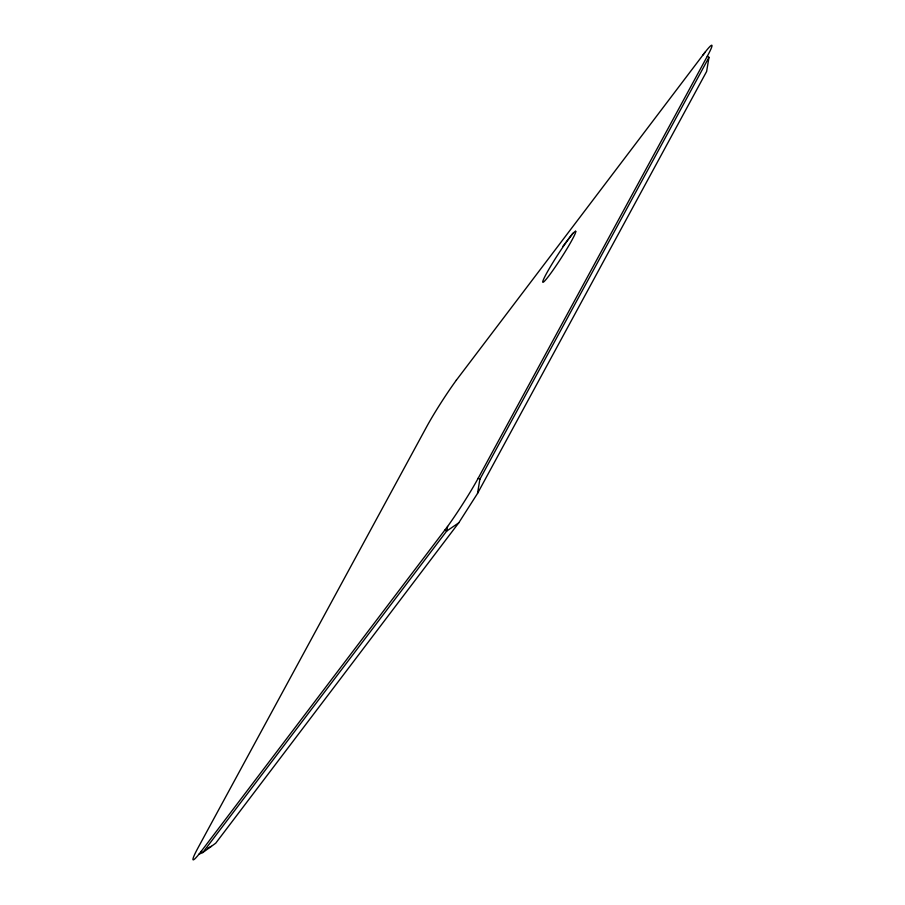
<?xml version="1.0" encoding="UTF-8"?>
<svg xmlns="http://www.w3.org/2000/svg" width="905" height="905" viewBox="0 0 905 905"><rect width="100%" height="100%" fill="white"/><g stroke="black" fill="none" stroke-linecap="round" stroke-linejoin="round"><path stroke-width="1.36" d="M456.38 380.134A42.128 3.201 -57.2 0 0 426.594 426.866L198.286 847.351A43.949 3.337 -57.2 0 0 198.942 854.252L202.799 852.544L215.718 843.2L458.756 522.83L477.523 493.44L479.876 479.277L708.988 57.32L707.303 56.234A38.836 2.953 -57.2 0 0 705.21 52.049L456.358 380.168M708.988 57.32L706.624 71.484L477.523 493.44M707.303 56.234L478.202 478.202A44.967 3.416 -57.2 0 1 447.579 526.472L446.663 531.088L202.799 852.544L201.125 851.469L198.964 854.207M201.125 851.469L447.602 526.439M702.936 55.069L705.187 52.094M562.627 246.692L572.842 233.219M458.756 522.83L446.663 531.088L444.989 530.013M207.98 848.03L211.408 846.311M478.202 478.202L479.876 479.277M575.682 231.273A30.114 2.285 -57.2 0 0 557.491 255.244A30.566 2.319 -57.2 0 0 542.819 282.27A30.114 2.285 -57.2 0 0 560.998 258.31A30.566 2.319 -57.2 0 0 575.671 231.284"/></g></svg>
